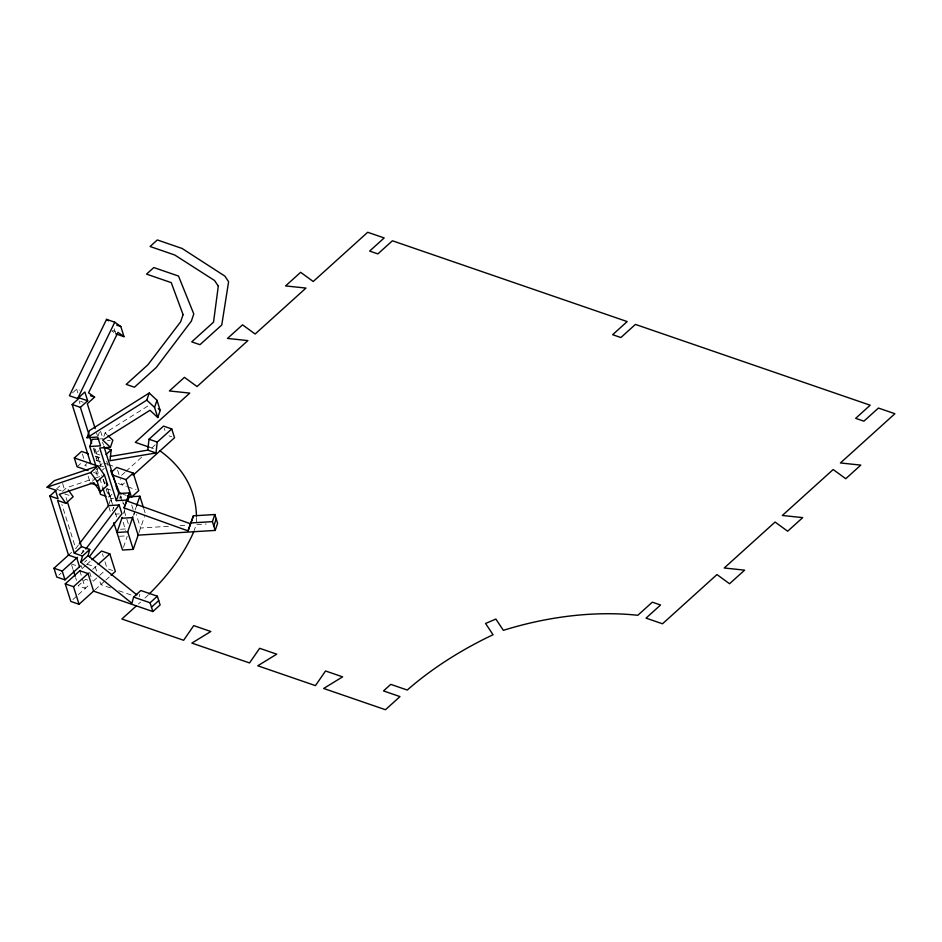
<?xml version="1.0" encoding="UTF-8"?>
<svg xmlns="http://www.w3.org/2000/svg" width="942" height="942" viewBox="0 0 942 942"><rect width="100%" height="100%" fill="white"/><g stroke="black" fill="none" stroke-linecap="round" stroke-linejoin="round"><path stroke-width="0.71" stroke-dasharray="4.71 3.53" d="M139.157 596.71L139.84 594.237M98.133 435.875L99.357 432.307M103.879 436.476L105.092 432.908L149.943 404.719M108.836 504.429L110.862 498.495L107.412 489.157M112.416 510.847L113.629 507.279L114.936 511.4M123.484 513.484L124.945 509.186M133.317 515.38L134.718 511.27M135.189 509.905L136.59 505.795M123.473 547.29L127.217 536.339M138.921 532.76L144.467 516.51M193.758 531.735L196.195 524.612L206.18 523.999M78.421 545.065L75.772 548.55L61.901 504.547M81.189 553.849L83.838 550.363M72.499 392.92L76.643 389.164L79.387 390.106M77.091 466.749L81.236 462.993M56.379 489.098L60.523 485.354M93.953 448.015L95.695 453.561L98.816 450.747M86.841 463.582L84.756 465.454L88.878 466.879M95.978 458.942L98.05 457.07L100.829 465.854M62.478 491.477L66.623 487.72L92.846 478.901M100.064 465.536L102.148 463.664M96.673 469.611L99.793 466.796M102.278 470.188L104.35 468.315M92.375 481.15L95.483 478.336M121.589 475.31L124.815 472.378M125.898 471.4L142.065 456.788M151.768 448.015L155.925 444.259M111.862 494.373L108.719 497.211L106.128 488.98M124.426 483.01L122.272 484.965L120.576 479.56M68.507 555.109L71.627 552.295M81.836 553.354L84.015 551.376L81.271 550.434M58.934 575.056L61.112 573.089M84.603 562.139L86.782 560.16M82.366 568.426L85.569 565.53M86.629 564.564L90.903 560.702M92.74 569.333L97.002 565.471M72.946 599.501L77.22 595.638M78.292 594.673L89.49 584.558M93.234 581.167L98.58 576.339M99.652 575.374L103.914 571.511M95.071 589.786L104.68 581.096M105.751 580.131L110.026 576.269M138.45 603.999L140.523 602.126M94.224 478.43L99.746 476.57M100.252 438.89L102.937 438.725M107.494 440.515L110.167 440.35M110.862 498.495L113.546 498.342M118.892 498.012L121.577 497.847L120.482 495.139M115.218 514.155L119.234 513.908M120.552 529.239L127.182 528.839M168.371 526.307L140.546 528.015L136.284 514.509M180.087 525.601L187.399 525.141M119.457 536.281L127.406 535.798M112.487 330.465L115.242 331.407M80.459 401.339L83.202 402.281M169.042 435.828L171.785 436.77M149.024 447.073L154.523 448.957M95.695 453.561L99.817 454.974M95.307 456.128L100.806 458.012M96.143 460.308L107.129 464.088M108.495 464.559L113.994 466.455M99.452 465.383L103.573 466.796M93.564 472.425L101.795 475.251M118.162 483.54L126.393 486.378M127.771 486.849L136.001 489.687M110.897 490.111L106.776 488.686L112.651 504.618M123.249 494.362L125.992 495.304M57.132 489.416L61.254 490.841M69.025 495.327L64.904 493.914L67.094 500.85M108.495 569.086L112.616 570.499M87.064 564.176L95.295 567.013L97.002 572.418M71.286 563.893L76.773 565.789M87.841 580.107L85.463 579.283L78.198 585.853L85.333 588.303L82.354 578.847M110.497 587.902L100.841 584.57L99.558 580.519M118.786 590.752L131.209 595.026M111.757 330.96L113.77 332.396M105.092 432.908L107.035 434.733M119.975 495.786L123.249 503.923M103.279 479.254L104.762 483.258M164.226 428.304L164.909 430.494M114.17 328.77L115.772 333.845M143.69 508.374L145.398 513.779M131.703 504.971L134.694 514.426M117.585 470.093L120.14 478.206M100.559 431.189L102.537 437.465M122.766 501.603L123.555 504.123M102.572 442.234L103.455 445.001M124.297 511.106L126.428 517.865M126.852 519.219L128.548 524.623M106.693 461.168L108.271 466.184M96.508 432.825L97.379 435.593M123.143 522.28L125.698 530.393M76.643 389.164L77.833 392.932M95.26 449.004L100.888 466.879M107.824 488.874L112.451 503.523M115.36 512.778L116.667 516.887M79.081 400.868L79.964 403.635M93.399 448.592L98.168 463.723M103.102 479.372L105.692 487.603M96.732 468.492L99.334 476.746M99.77 478.124L102.36 486.366M108.836 506.878L110.803 513.154M95.86 471.047L97.568 476.452M82.378 453.914L83.956 458.931M88.171 476.263L90.302 483.022M102.442 553.743L103.29 556.451M104.998 561.856L106.693 567.261M62.596 483.47L64.574 489.746M89.62 572.277L92.175 580.39M81.142 565.565L82.001 568.309M79.799 570.734L81.93 577.493M71.71 565.271L73.017 569.38M75.607 577.611L76.467 580.366M196.466 517.429A222.218 129.36 -17.5 0 1 196.301 523.163M148.33 594.838A264.09 153.734 -17.5 0 1 144.597 598.417"/><path stroke-width="1.41" d="M104.338 447.474L111.203 449.829L109.967 460.72L156.007 452.961L157.243 442.069L171.762 428.94L174.541 437.724L133.058 475.215M110.367 456.434L147.776 450.123L149.001 439.231L163.531 426.102L171.762 428.94M79.799 570.734L88.042 573.572L93.576 591.14L152.851 611.546L160.116 604.976L157.349 596.192L140.876 590.528L133.611 597.087L131.892 603.28L80.776 562.197L82.496 556.015L89.761 549.445L81.518 546.607L67.53 502.239M80.776 562.197L88.042 555.639L89.761 549.445M96.296 467.126L89.796 446.496L100.5 445.837L97.733 437.053L87.029 437.712L89.455 430.588L149.236 393.014L156.996 400.291L160.187 410.441L157.761 417.553L150.013 410.276L102.666 440.032L110.426 447.309L112.852 440.185L108 435.64M89.796 446.496L92.222 439.372L98.91 438.96M87.029 437.712L146.811 400.138L149.236 393.014M118.751 493.537L129.466 492.89L127.04 500.002L116.325 500.661L118.751 493.537L103.891 446.39M157.761 417.553L154.559 407.415L156.996 400.291M121.859 518.23L132.575 517.57L138.109 535.138L215.176 530.417L217.614 523.293L214.835 514.52L193.416 515.827L188.035 530.876L124.073 507.938L129.466 492.89M122.142 517.405L117.008 532.466L127.712 531.818L132.857 516.746M127.747 500.967L129.148 496.87L139.863 496.21L143.266 507.02M136.59 505.795L139.863 496.21M113.805 522.633L122.542 550.034L133.258 549.374L138.392 534.314M188.035 530.876L193.416 515.827M215.176 530.417L212.409 521.633L214.835 514.52M213.799 526.025L216.224 518.901M124.073 507.938L127.04 500.002M115.772 333.845L124.014 336.671L120.811 326.533L114.783 322.211L106.552 319.373L69.378 395.734L77.621 398.56L84.886 392.002L87.653 400.786L80.388 407.344L72.157 404.507L79.411 397.948L87.653 400.786M77.621 398.56L114.783 322.211M85.769 549.056L119.139 504.971L121.918 513.743L89.419 556.687M79.305 543.911L108.436 505.618L119.139 504.971M124.014 336.671L117.986 332.349L88.56 392.814L94.589 397.135L87.323 403.706L95.189 428.657M88.077 470.529L77.091 466.749L74.324 457.965L81.577 451.406L88.442 453.761M56.096 490.358L49.867 495.987L58.11 498.824L55.343 490.04L47.1 487.202L54.365 480.644L97.933 465.972L104.444 474.992L107.647 485.13L100.382 491.7L93.859 482.681L59.37 494.291L65.881 503.311L73.146 496.752L68.26 489.981M106.01 454.515L111.203 449.829M47.1 487.202L90.668 472.531L97.933 465.972M100.382 491.7L97.179 481.562L104.444 474.992M111.545 472.083L116.737 467.397L133.211 473.072L138.745 490.629L131.491 497.199L125.945 479.631L112.216 474.909M125.945 479.631L133.211 473.072M80.247 566.071L64.998 579.86L56.756 577.022L53.988 568.238L69.237 554.449M65.881 503.311L57.65 500.485L74.265 553.178L81.518 546.607M53.988 568.238L62.219 571.076L77.48 557.287M94 590.752L79.046 604.269L70.815 601.432L65.269 583.875L80.223 570.357M91.975 559.736L101.583 551.046L109.825 553.884L115.36 571.441L111.085 575.303M65.269 583.875L73.511 586.701L88.466 573.183M98.074 564.505L109.825 553.884M136.378 605.871L121.859 619L183.631 640.266L193.746 625.618L210.808 631.493L191.874 643.103L249.536 662.944L259.651 648.296L276.712 654.172L257.778 665.782L315.44 685.623L325.543 670.975L342.617 676.851L323.671 688.461L385.455 709.726L399.985 696.597L383.512 690.922L390.765 684.363L407.25 690.039A264.09 153.734 -17.5 0 1 493.055 634.743L485.554 623.474L495.869 619.071L503.369 630.339A222.218 129.36 -17.5 0 1 637.793 615.291L652.323 602.162L660.554 604.999L646.035 618.129L662.509 623.792L716.968 574.561L729.555 583.746L744.604 570.145L724.233 567.991L775.078 522.045L787.653 531.229L802.702 517.629L782.331 515.474L833.175 469.528L845.751 478.713L860.8 465.113L840.429 462.958L894.9 413.726L878.427 408.051L863.896 421.18L855.666 418.342L870.184 405.213L635.414 324.413L620.896 337.542L612.653 334.704L627.172 321.575L392.402 240.775L377.883 253.904L369.641 251.078L384.171 237.949L367.698 232.274L313.227 281.505L300.639 272.32L285.591 285.921L305.962 288.075L255.129 334.021L242.541 324.837L227.493 338.437L247.864 340.592L197.031 386.55L184.444 377.353L169.395 390.954L189.766 393.108L135.295 442.34L149.024 447.073M133.611 597.087L150.084 602.762L157.349 596.192M151.474 607.154L158.727 600.584M110.426 447.309L99.711 447.968L116.325 500.661M190.99 522.951L212.409 521.633M116.702 325.12L120.811 326.533M90.467 395.722L94.589 397.135M149.001 439.231L157.243 442.069M147.776 450.123L156.007 452.961M74.324 457.965L96.284 465.525M90.302 483.022L97.167 485.389M119.128 492.949L121.883 493.891M127.37 495.775L130.114 496.728M105.975 496.269L100.488 494.373L98.757 488.886M74.265 553.178L82.496 556.015M126.511 500.814L190.461 523.764M106.552 319.373L108.554 320.822M88.042 555.639L136.884 594.885M158.256 408.616L160.187 410.441M146.811 400.138L154.559 407.415M106.01 482.881L107.647 485.13M90.668 472.531L97.179 481.562M110.661 470.741L119.94 493.785M116.16 486.308L117.797 490.37M127.712 531.818L133.258 549.374M150.084 602.762L152.851 611.546M80.388 407.344L91.657 443.093M102.796 487.744L108.436 505.618M72.157 404.507L90.797 463.641M79.517 566.731L76.749 557.947L68.507 555.109L49.867 495.987M73.441 570.758L75.172 576.245M73.511 586.701L79.046 604.269M62.219 571.076L64.998 579.86M160.01 450.853A222.218 129.36 -17.5 0 1 196.454 516.004M193.758 531.735A264.09 153.734 -17.5 0 1 149.248 593.931M218.297 286.144L213.528 322.164L191.732 341.864L199.975 344.69L221.759 325.002L228.612 281.74L224.867 276.1L182.041 248.441L157.326 239.939L150.072 246.498L174.776 255.011L214.54 280.504L218.297 286.144M183.078 314.652L180.652 321.775L147.988 364.695L126.204 384.395L134.435 387.221L156.231 367.533L191.356 321.116L193.793 313.992L178.509 276.053L153.793 267.552L146.54 274.122L171.244 282.624L183.078 314.652"/></g></svg>
